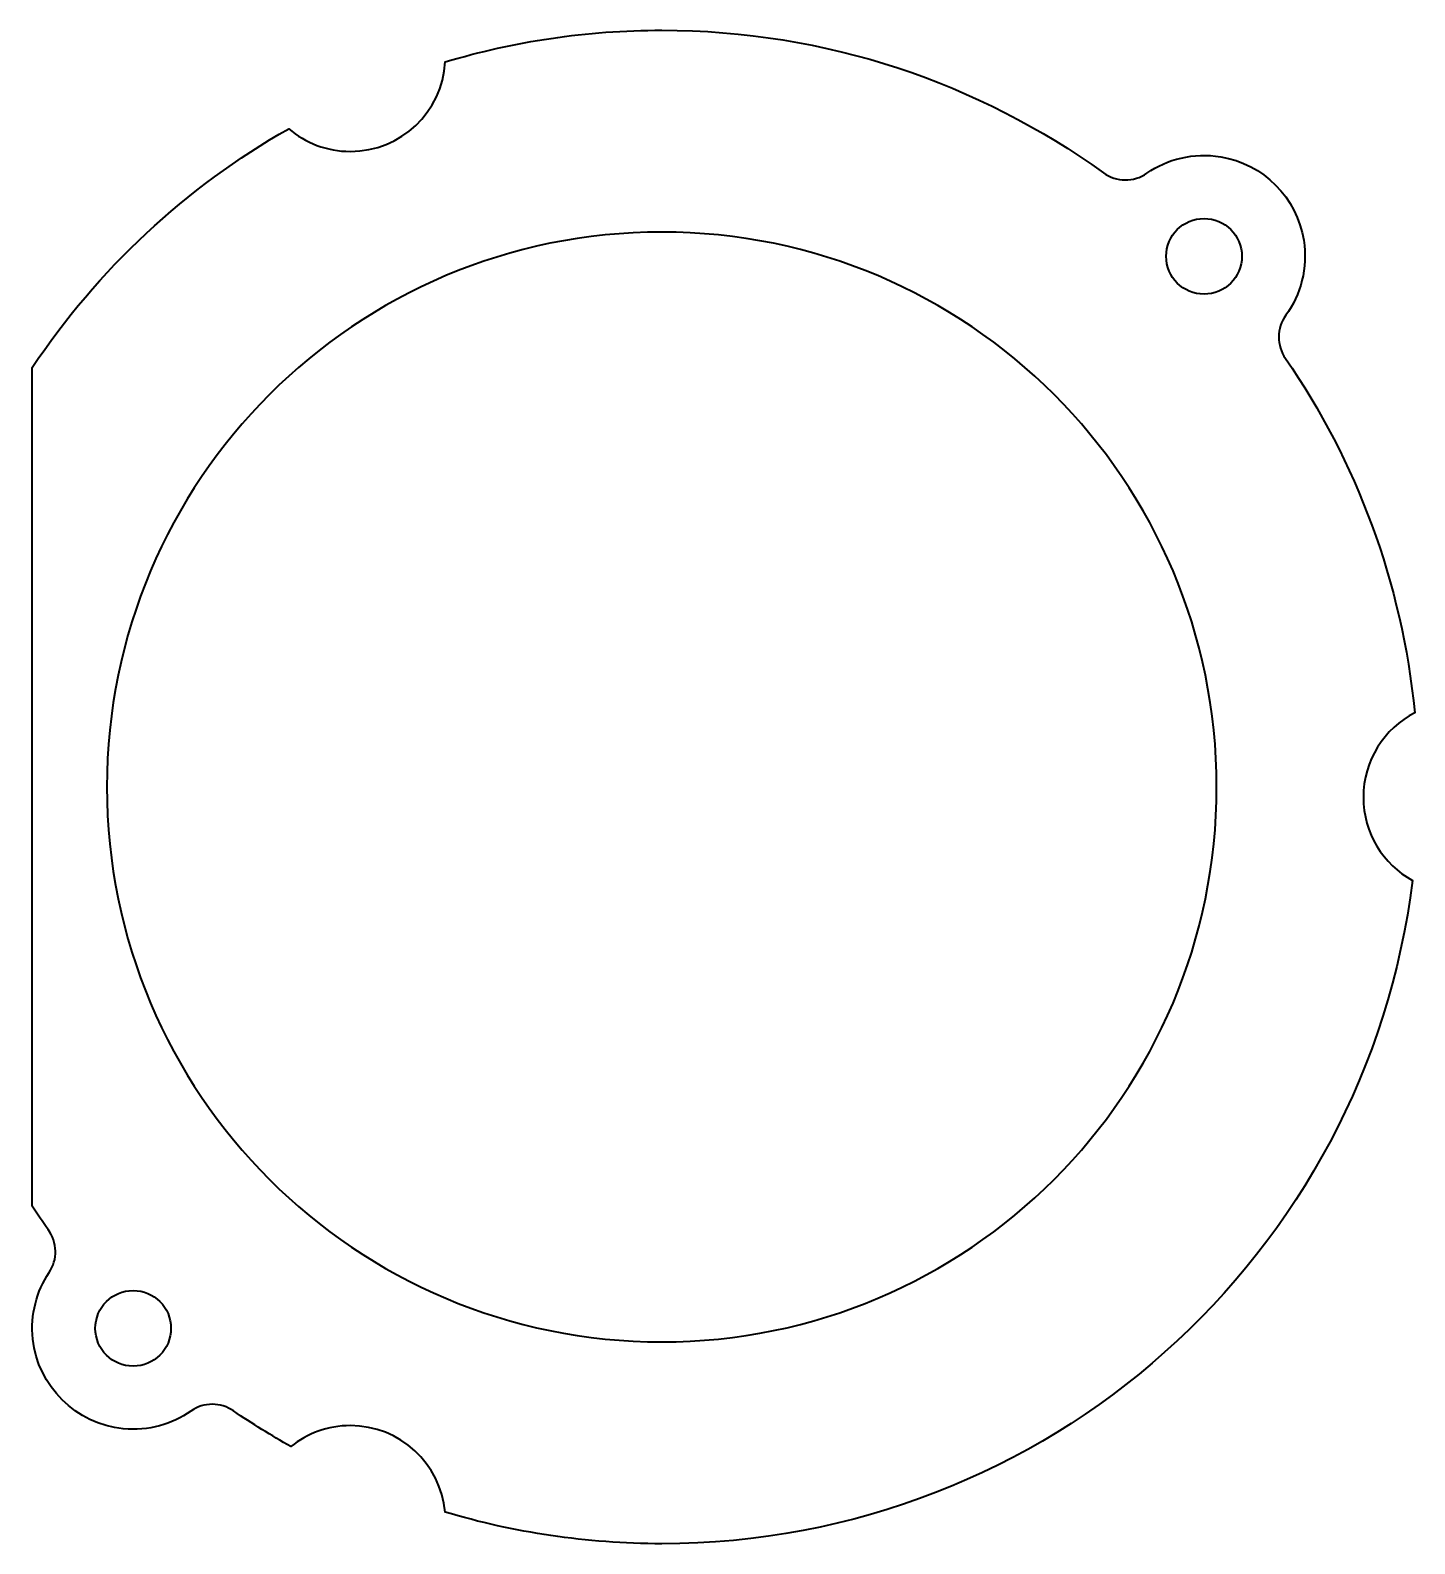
# Model space of a CAD drawing. Header units: millimetres. Extents: x 81.5 to 136.4, y -153 to -93.
import ezdxf

# ---------------------------------------------------------------- set-up
doc = ezdxf.new("R2010")
doc.units = ezdxf.units.MM
doc.header["$MEASUREMENT"] = 0
doc.layers.add('Front', color=7, linetype='Continuous', lineweight=0)

msp = doc.modelspace()

# ---------------------------------------------------------------- linework, layer by layer
at = {"layer": 'Front', "color": 250, "lineweight": 35, "true_color": 0x231f20}
for centre in [(128.084, -101.961), (85.625, -144.461)]:
    msp.add_circle(centre, 1.5, dxfattribs=at)
for points, knots in [([(134.401, -123.405), (134.401, -121.947), (135.228, -120.685), (136.438, -120.056), (135.933, -114.877), (134.115, -110.083), (131.316, -106.014), (130.959, -105.495), (130.961, -104.809), (131.33, -104.298), (131.918, -103.483), (132.207, -102.437), (132.035, -101.322), (131.774, -99.641), (130.428, -98.285), (128.749, -98.014), (127.655, -97.838), (126.629, -98.106), (125.819, -98.666), (125.298, -99.026), (124.609, -99.018), (124.095, -98.648), (119.167, -95.097), (113.122, -92.999), (106.584, -92.999), (103.6, -92.999), (100.721, -93.441), (98.001, -94.252), (97.884, -96.232), (96.246, -97.802), (94.237, -97.802), (93.305, -97.802), (92.453, -97.463), (91.794, -96.902), (87.707, -99.224), (84.221, -102.477), (81.619, -106.372), (81.619, -106.372), (81.619, -139.622), (81.619, -139.622), (81.828, -139.934), (82.042, -140.243), (82.261, -140.547), (82.626, -141.054), (82.641, -141.732), (82.294, -142.252), (81.8, -142.992), (81.546, -143.905), (81.647, -144.883), (81.839, -146.752), (83.365, -148.265), (85.236, -148.443), (86.236, -148.538), (87.169, -148.262), (87.915, -147.739), (88.423, -147.382), (89.098, -147.386), (89.61, -147.736), (90.344, -148.239), (91.103, -148.708), (91.881, -149.146), (92.527, -148.629), (93.345, -148.317), (94.237, -148.317), (96.205, -148.317), (97.819, -149.823), (97.995, -151.745), (100.717, -152.557), (103.598, -152.999), (106.584, -152.999), (121.897, -152.999), (134.52, -141.524), (136.347, -126.706), (135.187, -126.062), (134.401, -124.826), (134.401, -123.405)], [0, 0, 0, 0, 1, 1, 1, 2, 2, 2, 3, 3, 3, 4, 4, 4, 5, 5, 5, 6, 6, 6, 7, 7, 7, 8, 8, 8, 9, 9, 9, 10, 10, 10, 11, 11, 11, 12, 12, 12, 13, 13, 13, 14, 14, 14, 15, 15, 15, 16, 16, 16, 17, 17, 17, 18, 18, 18, 19, 19, 19, 20, 20, 20, 21, 21, 21, 22, 22, 22, 23, 23, 23, 24, 24, 24, 25, 25, 25, 25]), ([(128.584, -122.999), (128.584, -135.15), (118.734, -144.999), (106.584, -144.999), (94.434, -144.999), (84.584, -135.15), (84.584, -122.999), (84.584, -110.849), (94.434, -100.999), (106.584, -100.999), (118.734, -100.999), (128.584, -110.849), (128.584, -122.999)], [0, 0, 0, 0, 1, 1, 1, 2, 2, 2, 3, 3, 3, 4, 4, 4, 4])]:
    msp.add_open_spline(points, degree=3, knots=knots, dxfattribs=at)

doc.saveas('drawing.dxf')
